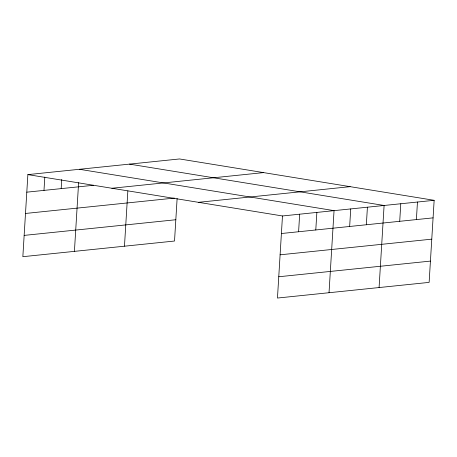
<?xml version="1.0" encoding="UTF-8"?>
<svg xmlns="http://www.w3.org/2000/svg" width="457" height="457" viewBox="0 0 457 457"><rect width="100%" height="100%" fill="white"/><g stroke="black" fill="none" stroke-linecap="round" stroke-linejoin="round"><path stroke-width="0.69" d="M434.15 200.309L282.477 215.967L277.462 298.044L429.129 282.386L434.15 200.309L179.538 158.956L27.871 174.614L22.85 256.691L174.523 241.033L177.122 198.509M43.986 190.392L44.803 177.053M61.175 188.621L61.735 179.492M74.417 251.367L78.621 182.629M124.47 246.197L127.851 190.906M298.598 231.75L299.666 214.196M315.787 229.974L316.861 212.419M329.029 292.72L334.05 210.643L79.438 169.29M349.656 226.478L350.73 208.923M366.343 224.753L367.417 207.198M379.082 287.55L384.097 205.479L129.491 164.126M399.709 221.308L400.783 203.753M416.39 219.589L417.464 202.034M26.797 192.168L93.656 185.268M111.891 188.261L263.563 172.603M25.495 213.459L174.385 198.087M198.458 202.32L350.131 186.662M24.152 235.395L175.825 219.737M281.403 233.521L433.076 217.863M280.101 254.812L431.774 239.154M278.764 276.753L430.431 261.096M27.871 174.614L282.477 215.967"/></g></svg>
